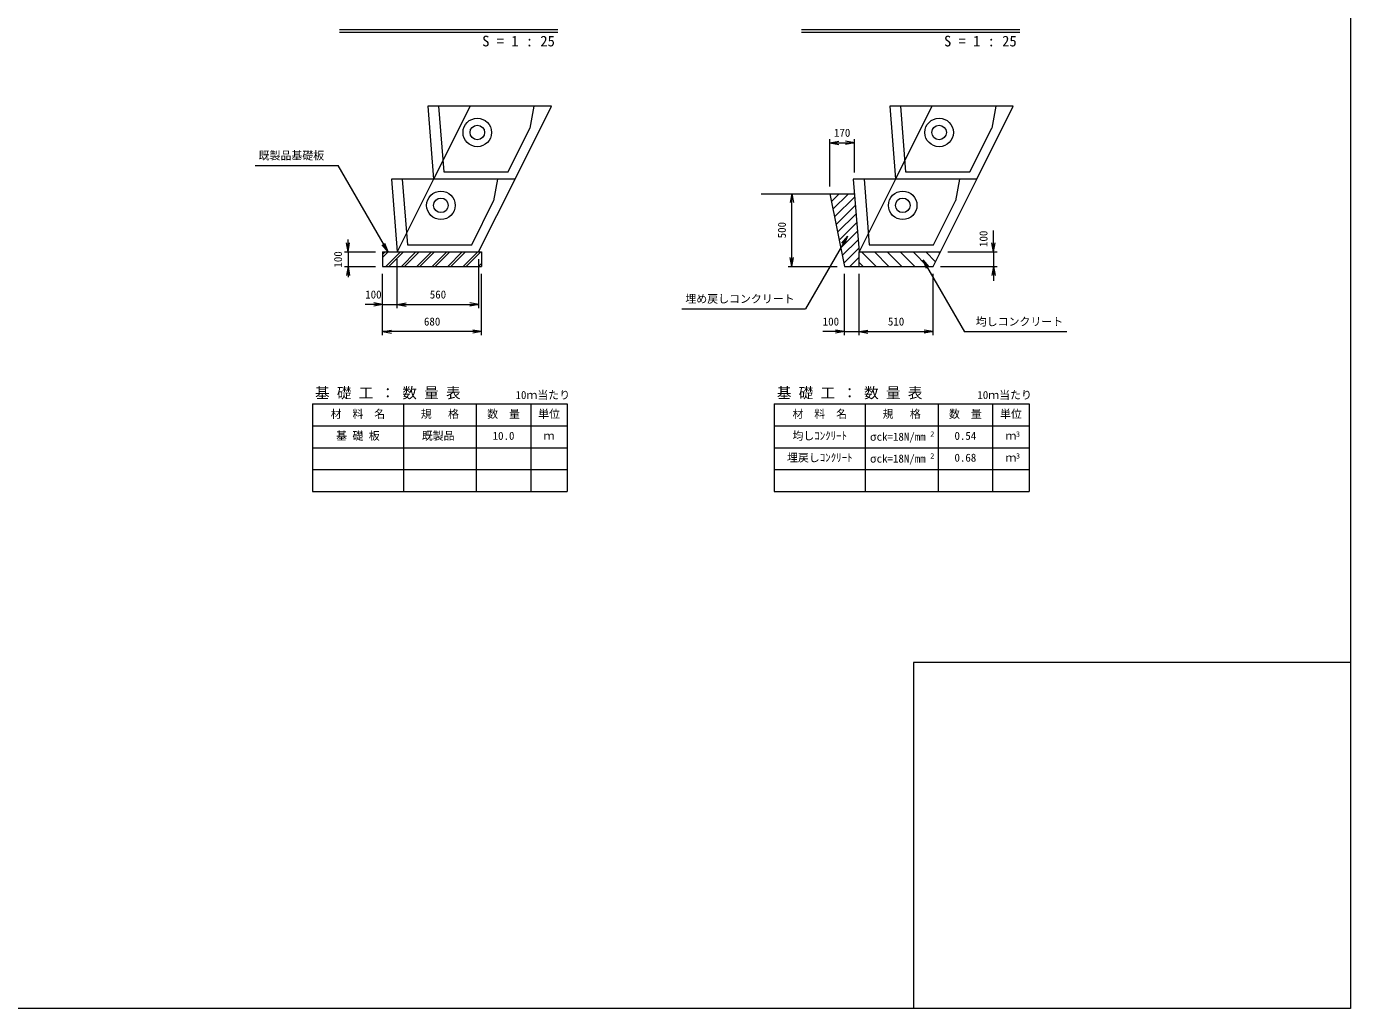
# Model space of a CAD drawing. Units: millimetres, scale not verified, with parts at other scales. Extents: x 112013 to 192013, y 25079 to 80079.
# Drawn here: x 155644 to 192013, y 25079 to 52038 of the extents above; entities that cross this region are included whole.
import ezdxf
from ezdxf.enums import TextEntityAlignment as Align

# ---------------------------------------------------------------- set-up
doc = ezdxf.new("R2010")
doc.units = ezdxf.units.MM
doc.layers.add('0_2', color=4, linetype='Continuous', lineweight=18)
doc.styles.add('ＭＳ ゴシック-5.0-0.0', font='')
doc.styles.get('ＭＳ ゴシック-5.0-0.0').set_extended_font_data('ＭＳ ゴシック-5.0-0.0')

msp = doc.modelspace()

# ---------------------------------------------------------------- linework, layer by layer
at = {"layer": '0_2', "color": 2}
for p, q in [((192012.695, 80078.844), (192012.695, 25078.844)), ((166669.492, 49848.243), (166827.038, 47848.243)), ((170063.106, 49848.243), (166669.492, 49848.243)), ((169063.106, 47848.243), (170063.106, 49848.243)), ((179355.074, 49848.243), (179512.621, 47848.243)), ((182748.689, 49848.243), (179355.074, 49848.243)), ((181748.689, 47848.243), (182748.689, 49848.243)), ((165669.492, 47848.243), (165827.038, 45848.243)), ((169063.106, 47848.243), (165669.492, 47848.243)), ((168063.106, 45848.243), (169063.106, 47848.243)), ((181748.689, 47848.243), (178355.074, 47848.243)), ((178355.074, 47848.243), (178512.621, 45848.243)), ((180548.689, 45448.243), (181748.689, 47848.243)), ((175824.694, 47448.243), (178386.584, 47448.243)), ((177712.621, 47448.243), (178112.621, 45448.243)), ((165427.038, 45848.243), (168147.038, 45848.243)), ((165427.038, 45848.243), (165427.038, 45448.243)), ((168147.038, 45848.243), (168147.038, 45448.243)), ((178512.621, 45848.243), (180748.689, 45848.243)), ((178512.621, 45448.243), (178512.621, 45848.243)), ((165427.038, 45448.243), (168147.038, 45448.243)), ((178112.621, 45448.243), (180548.689, 45448.243)), ((192012.695, 34578.844), (180012.695, 34578.844)), ((180012.695, 34578.844), (180012.695, 25078.844)), ((192012.695, 25078.844), (112012.695, 25078.844))]:
    msp.add_line(p, q, dxfattribs=at)
at = {"layer": '0_2'}
for p, q in [((164242.934, 51957.053), (170242.934, 51957.053)), ((164242.934, 51887.053), (170242.934, 51887.053)), ((176928.517, 51957.053), (182928.517, 51957.053)), ((176928.517, 51887.053), (182928.517, 51887.053)), ((167827.038, 49848.243), (166827.038, 47848.243)), ((166965.246, 49848.243), (167107.038, 48048.243)), ((169583.106, 49848.243), (169472.418, 49248.243)), ((180512.621, 49848.243), (179512.621, 47848.243)), ((179650.829, 49848.243), (179792.621, 48048.243)), ((182268.689, 49848.243), (182158, 49248.243)), ((168872.418, 48048.243), (169472.418, 49248.243)), ((181558, 48048.243), (182158, 49248.243)), ((177712.621, 47648.243), (177712.621, 48944.707)), ((177712.621, 48844.707), (177958.823, 48888.119)), ((177712.621, 48844.707), (177958.823, 48801.295)), ((177712.621, 48844.707), (178386.584, 48844.707)), ((178386.584, 48844.707), (178140.382, 48888.119)), ((178386.584, 48844.707), (178140.382, 48801.295)), ((178386.584, 48031.555), (178386.584, 48944.707)), ((161921.374, 48219.627), (164208.071, 48219.627)), ((165577.19, 45848.243), (164208.071, 48219.627)), ((167107.038, 48048.243), (168872.418, 48048.243)), ((179792.621, 48048.243), (181558, 48048.243)), ((166827.038, 47848.243), (165827.038, 45848.243)), ((165965.246, 47848.243), (166107.038, 46048.243)), ((168583.106, 47848.243), (168472.418, 47248.243)), ((179512.621, 47848.243), (178512.621, 45848.243)), ((178650.829, 47848.243), (178792.621, 46048.243)), ((181268.689, 47848.243), (181158, 47248.243)), ((176668.564, 47448.243), (176625.152, 47202.041)), ((176668.564, 47448.243), (176711.976, 47202.041)), ((176668.564, 45448.243), (176668.564, 47448.243)), ((177967.037, 47448.243), (177755.024, 47236.23)), ((178221.595, 47448.243), (177797.45, 47024.098)), ((178393.124, 47365.214), (177839.877, 46811.966)), ((167872.418, 46048.243), (168472.418, 47248.243)), ((178411.712, 47129.243), (177882.303, 46599.834)), ((180558, 46048.243), (181158, 47248.243)), ((178430.301, 46893.273), (177924.729, 46387.702)), ((178448.889, 46657.303), (177967.156, 46175.57)), ((178193.812, 46285.008), (177038.771, 44284.419)), ((178467.477, 46421.333), (178009.582, 45963.438)), ((178193.812, 46285.008), (178033.115, 46093.497)), ((178193.812, 46285.008), (178108.307, 46050.085)), ((182207.179, 45848.243), (182207.179, 46434.986)), ((164377.224, 45848.243), (165227.038, 45848.243)), ((164477.224, 45848.243), (164433.812, 46094.445)), ((164477.224, 45848.243), (164433.812, 46094.445)), ((164477.224, 45848.243), (164477.224, 46186.777)), ((164477.224, 45848.243), (164520.636, 46094.445)), ((164477.224, 45848.243), (164520.636, 46094.445)), ((164477.224, 45848.243), (164477.224, 45869.598)), ((164477.224, 45848.243), (164477.224, 45448.243)), ((165577.19, 45848.243), (165416.493, 46039.754)), ((165577.19, 45848.243), (165427.038, 45698.092)), ((165492.337, 45848.243), (165427.038, 45782.944)), ((165577.19, 45848.243), (165491.685, 46083.166)), ((165916.601, 45848.243), (165516.601, 45448.243)), ((166001.454, 45848.243), (165601.454, 45448.243)), ((166340.865, 45848.243), (165940.865, 45448.243)), ((166425.718, 45848.243), (166025.718, 45448.243)), ((166107.038, 46048.243), (167872.418, 46048.243)), ((166765.129, 45848.243), (166365.129, 45448.243)), ((166849.982, 45848.243), (166449.982, 45448.243)), ((167189.393, 45848.243), (166789.393, 45448.243)), ((167274.246, 45848.243), (166874.246, 45448.243)), ((167613.657, 45848.243), (167213.657, 45448.243)), ((167698.51, 45848.243), (167298.51, 45448.243)), ((168037.922, 45848.243), (167637.922, 45448.243)), ((168122.774, 45848.243), (167722.774, 45448.243)), ((178486.065, 46185.362), (178052.009, 45751.306)), ((178504.653, 45949.392), (178094.435, 45539.174)), ((178980.922, 45448.243), (178580.922, 45848.243)), ((178792.621, 46048.243), (180558, 46048.243)), ((179334.476, 45448.243), (178934.476, 45848.243)), ((179688.029, 45448.243), (179288.029, 45848.243)), ((180041.582, 45448.243), (179641.582, 45848.243)), ((180395.136, 45448.243), (179995.136, 45848.243)), ((180615.356, 45581.576), (180348.689, 45848.243)), ((180733.207, 45817.279), (180702.243, 45848.243)), ((180948.689, 45848.243), (182307.179, 45848.243)), ((182207.179, 45848.243), (182163.767, 46094.445)), ((182207.179, 45848.243), (182250.591, 46094.445)), ((182207.179, 45848.243), (182207.179, 45448.243)), ((165827.038, 44304.428), (165827.038, 45648.243)), ((168147.038, 45533.096), (168062.186, 45448.243)), ((168067.038, 44304.428), (168067.038, 45648.243)), ((176668.564, 45448.243), (176625.152, 45694.445)), ((176668.564, 45448.243), (176711.976, 45694.445)), ((178512.621, 45702.802), (178258.063, 45448.243)), ((178627.369, 45448.243), (178512.621, 45562.991)), ((180269.306, 45634.817), (180430.003, 45443.306)), ((180269.306, 45634.817), (180354.811, 45399.894)), ((180269.306, 45634.817), (181409.909, 43659.234)), ((164377.224, 45448.243), (165227.038, 45448.243)), ((164477.224, 45448.243), (164433.812, 45202.041)), ((164477.224, 45448.243), (164477.224, 45155.283)), ((164477.224, 45448.243), (164520.636, 45202.041)), ((165427.038, 43561.993), (165427.038, 45248.243)), ((168147.038, 43561.993), (168147.038, 45248.243)), ((176568.564, 45448.243), (177912.621, 45448.243)), ((178112.621, 43561.993), (178112.621, 45248.243)), ((178512.621, 43561.993), (178512.621, 45248.243)), ((180548.689, 43561.993), (180548.689, 45248.243)), ((180748.689, 45448.243), (182307.179, 45448.243)), ((182207.179, 45448.243), (182163.767, 45202.041)), ((182207.179, 45448.243), (182207.179, 45059.714)), ((182207.179, 45448.243), (182250.591, 45202.041)), ((165427.038, 44404.428), (164948.771, 44404.428)), ((165427.038, 44404.428), (165180.836, 44447.84)), ((165427.038, 44404.428), (165180.836, 44361.016)), ((165427.038, 44404.428), (165827.038, 44404.428)), ((165827.038, 44404.428), (166073.24, 44447.84)), ((165827.038, 44404.428), (166073.24, 44361.016)), ((165827.038, 44404.428), (168067.038, 44404.428)), ((168067.038, 44404.428), (167820.836, 44447.84)), ((168067.038, 44404.428), (167820.836, 44361.016)), ((173643.384, 44284.419), (177038.771, 44284.419)), ((165427.038, 43661.993), (165673.24, 43705.405)), ((165427.038, 43661.993), (165673.24, 43618.581)), ((168147.038, 43661.993), (165427.038, 43661.993)), ((168147.038, 43661.993), (167900.836, 43705.405)), ((168147.038, 43661.993), (167900.836, 43618.581)), ((178112.621, 43661.993), (177515.608, 43661.993)), ((178112.621, 43661.993), (177866.419, 43705.405)), ((178112.621, 43661.993), (177866.419, 43618.581)), ((178112.621, 43661.993), (178512.621, 43661.993)), ((178512.621, 43661.993), (178758.823, 43705.405)), ((178512.621, 43661.993), (178758.823, 43618.581)), ((178512.621, 43661.993), (180548.689, 43661.993)), ((180548.689, 43661.993), (180302.487, 43705.405)), ((180548.689, 43661.993), (180302.487, 43618.581)), ((184219.733, 43659.234), (181409.909, 43659.234)), ((163497.152, 41675.274), (170497.152, 41675.274)), ((163497.152, 41675.274), (163497.152, 39275.274)), ((165997.152, 41675.274), (165997.152, 39275.274)), ((167997.152, 41675.274), (167997.152, 39275.274)), ((169497.152, 41675.274), (169497.152, 39275.274)), ((170497.152, 41675.274), (170497.152, 39275.274)), ((176182.735, 41675.274), (183182.735, 41675.274)), ((176182.735, 41675.274), (176182.735, 39275.274)), ((178682.735, 41675.274), (178682.735, 39275.274)), ((180682.735, 41675.274), (180682.735, 39275.274)), ((182182.735, 41675.274), (182182.735, 39275.274)), ((183182.735, 41675.274), (183182.735, 39275.274)), ((163497.152, 41075.274), (170497.152, 41075.274)), ((176182.735, 41075.274), (183182.735, 41075.274)), ((163497.152, 40475.274), (170497.152, 40475.274)), ((176182.735, 40475.274), (183182.735, 40475.274)), ((163497.152, 39875.274), (170497.152, 39875.274)), ((176182.735, 39875.274), (183182.735, 39875.274)), ((163497.152, 39275.274), (170497.152, 39275.274)), ((176182.735, 39275.274), (183182.735, 39275.274))]:
    msp.add_line(p, q, dxfattribs=at)
for centre, radius in [((168027.038, 49128.243), 392), ((180712.621, 49128.243), 392), ((168027.038, 49128.243), 200), ((180712.621, 49128.243), 200), ((167027.038, 47128.243), 392), ((167027.038, 47128.243), 200), ((179712.621, 47128.243), 392), ((179712.621, 47128.243), 200)]:
    msp.add_circle(centre, radius, dxfattribs=at)

# ---------------------------------------------------------------- texts
at = {"layer": '0_2', "color": 7, "style": 'ＭＳ ゴシック-5.0-0.0'}
for s, height, p in [('S = 1 : 25', 293.3, (168162.021, 51403.39)), ('S = 1 : 25', 293.3, (180847.604, 51403.39)), ('170', 219.9, (177824.602, 48944.707)), ('既製品基礎板', 219.9, (162021.374, 48319.627)), ('100', 219.9, (164948.771, 44504.428)), ('560', 219.9, (166722.038, 44504.428)), ('埋め戻しコンクリート', 219.9, (173743.384, 44384.419)), ('680', 219.9, (166562.038, 43761.993)), ('100', 219.9, (177515.608, 43761.993)), ('510', 219.9, (179305.655, 43761.993)), ('均しコンクリート', 219.9, (181719.733, 43759.234)), ('基 礎 工 ： 数 量 表', 293.3, (163569.86, 41745.189)), ('10ｍ当たり', 219.9, (169077.196, 41745.189)), ('基 礎 工 ： 数 量 表', 293.3, (176255.443, 41745.189)), ('10ｍ当たり', 219.9, (181762.779, 41745.189)), ('材\u3000料\u3000名', 219.9, (163998.18, 41225.273)), ('規\u3000 格', 219.9, (166473.376, 41225.273)), ('数\u3000量', 219.9, (168298.618, 41225.273)), ('単位', 219.9, (169698.649, 41225.273)), ('材\u3000料\u3000名', 219.9, (176683.763, 41225.273)), ('規\u3000 格', 219.9, (179158.958, 41225.273)), ('数\u3000量', 219.9, (180984.201, 41225.273)), ('単位', 219.9, (182384.232, 41225.273)), ('基 礎 板', 219.9, (164148.18, 40625.263)), ('既製品', 219.9, (166500.943, 40625.279)), ('10.0', 219.9, (168448.618, 40625.263)), ('ｍ', 219.9, (169848.844, 40625.263)), ('均しｺﾝｸﾘｰﾄ', 219.9, (176683.763, 40625.263)), ('σck=18N/mm', 219.9, (178813.656, 40600.403)), ('2', 146.6, (180467.938, 40731.991)), ('0.54', 219.9, (181134.201, 40625.263)), ('ｍ', 219.9, (182534.427, 40625.263)), ('3', 146.6, (182821.38, 40731.991)), ('埋戻しｺﾝｸﾘｰﾄ', 219.9, (176533.763, 40025.263)), ('σck=18N/mm', 219.9, (178813.656, 40000.403)), ('2', 146.6, (180467.938, 40131.991)), ('0.68', 219.9, (181134.201, 40025.263)), ('ｍ', 219.9, (182534.427, 40025.263)), ('3', 146.6, (182821.38, 40131.991))]:
    msp.add_text(s, height=height, dxfattribs=at).set_placement(p, align=Align.BOTTOM_LEFT)
for s, p in [('500', (176568.564, 46223.243)), ('100', (182107.179, 45984.986)), ('100', (164377.224, 45419.598))]:
    msp.add_text(s, height=219.9, rotation=90, dxfattribs=at).set_placement(p, align=Align.BOTTOM_LEFT)

doc.saveas('drawing.dxf')
